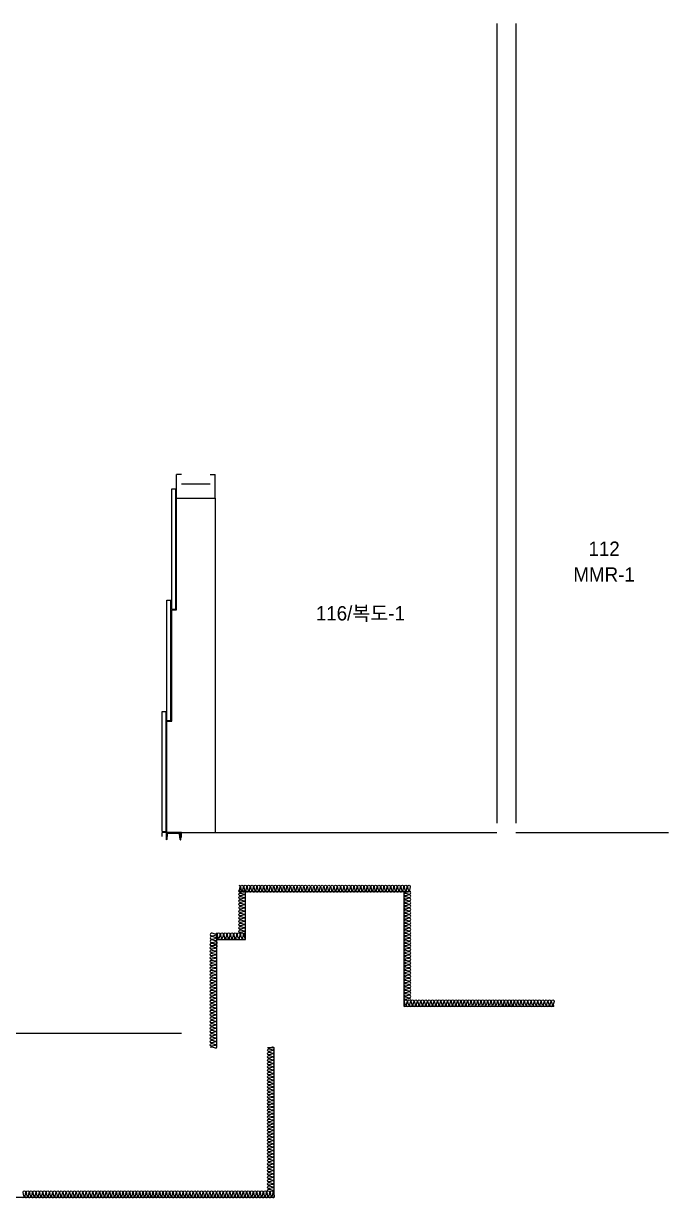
# Model space of a CAD drawing. Header units: millimetres. Extents: x -1320 to 172218, y -4077 to 50350.
# Drawn here: x 165443 to 172200, y -3820 to 8470 of the extents above; entities that cross this region are included whole.
import ezdxf
from ezdxf.enums import TextEntityAlignment as Align

# ---------------------------------------------------------------- set-up
doc = ezdxf.new("R2010")
doc.units = ezdxf.units.MM
doc.header["$LTSCALE"] = 60
for name, color, linetype in [('8', 8, 'Continuous'), ('A-ELE-3', 3, 'Continuous'), ('A-ELE-8', 8, 'Continuous'), ('A-FIN', 6, 'Continuous'), ('A-INS', 251, 'Continuous'), ('A-WALL-D', 7, 'Continuous'), ('A-WID', 4, 'Continuous'), ('A-무근', 4, 'Continuous'), ('INSUL', 8, 'Continuous'), ('ISL', 251, 'Continuous')]:
    doc.layers.add(name, color=color, linetype=linetype)
doc.layers.add('NOPLOT', color=191, linetype='Continuous', plot=False)
doc.layers.add('NOPLOT-TEXT', color=11, linetype='Continuous', plot=False)
doc.styles.add('Gtx', font='')
doc.styles.get('Gtx').set_extended_font_data('Dotum')

# ---------------------------------------------------------------- blocks, each defined once
blk = doc.blocks.new('A$C7C3853E1')
at = {"layer": '8'}
for p, q in [((-350, 3560), (-350, 60)), ((54, 2393), (54, 3560)), ((104, 2393), (54, 2393)), ((104, 1227), (104, 2393)), ((154, 1227), (104, 1227)), ((154, 60), (154, 1227))]:
    blk.add_line(p, q, dxfattribs=at)
at = {"layer": 'A-ELE-3'}
for p, q in [((62, 2398), (62, 3660)), ((104, 3660), (62, 3660)), ((104, 2398), (104, 3660)), ((112, 1232), (112, 2493)), ((154, 2493), (112, 2493)), ((154, 1232), (154, 2493)), ((104, 2398), (62, 2398)), ((154, 1232), (112, 1232)), ((162, 70), (162, 1327)), ((204, 1327), (162, 1327)), ((204, 70), (204, 1327)), ((204, 70), (162, 70))]:
    blk.add_line(p, q, dxfattribs=at)
at = {"layer": 'A-WID'}
for p, q in [((-350, 3560), (-350, 3810)), ((-300, 3810), (-350, 3810)), ((0, 3810), (54, 3810)), ((54, 3560), (54, 3810)), ((54, 3560), (-350, 3560)), ((0, 60), (204, 60)), ((160, 60), (10, 60)), ((10, -15), (10, 60)), ((17, -10), (22, 43)), ((137, 54), (33, 54)), ((153, -10), (148, 43)), ((160, -15), (160, 60)), ((204, 20), (204, 60)), ((12, -15), (10, -15)), ((160, -15), (158, -15))]:
    blk.add_line(p, q, dxfattribs=at)
for centre, radius, start, end in [((33, 43), 11, 90, 175), ((137, 43), 11, 5, 90), ((12, -10), 5, 270, 355), ((158, -10), 5, 185, 270)]:
    blk.add_arc(centre, radius, start, end, dxfattribs=at)
at = {"layer": 'NOPLOT'}
blk.add_line((0, 3710), (-300, 3710), dxfattribs=at)

msp = doc.modelspace()

# ---------------------------------------------------------------- linework, layer by layer
at = {"layer": 'A-FIN'}
for p, q in [((167100, 0, 0), (170400, 0, 0)), ((167100, -50), (167100, 0, 0)), ((170600, 0, 0), (172200, 0, 0))]:
    msp.add_line(p, q, dxfattribs=at)
at = {"layer": 'A-INS'}
for p, q in [((171000, -1820, 0), (169430, -1820, 0)), ((168070, -3820), (159380, -3820))]:
    msp.add_line(p, q, dxfattribs=at)
at = {"layer": 'A-WALL-D'}
for p, q in [((170400, 8470, 0), (170400, 100, 0)), ((170600, 8470, 0), (170600, 100, 0))]:
    msp.add_line(p, q, dxfattribs=at)
at = {"layer": 'A-무근'}
msp.add_line((161100, -2100), (167100, -2100), dxfattribs=at)
at = {"layer": 'INSUL'}
for p, q in [((169500, -620), (167700, -620)), ((167770, -1120), (167770, -620)), ((169430, -1820, 0), (169430, -620, 0)), ((167470, -2250), (167470, -1050)), ((167470, -1120), (167770, -1120)), ((168000, -2250), (168070, -2250)), ((168070, -3820), (168070, -2250))]:
    msp.add_line(p, q, dxfattribs=at)
at = {"layer": 'ISL', "elevation": 0}
for points in [[(167700, -550, -0.463971), (167710, -569), (167702, -601, 0.524856), (167715, -620, 0.524856), (167728, -601), (167719, -569, -1.449198), (167745, -569), (167737, -601, 0.524856), (167750, -620, 0.524856), (167763, -601), (167754, -569, -1.449198), (167780, -569), (167772, -601, 0.524856), (167785, -620, 0.524856), (167798, -601), (167789, -569, -1.449198), (167815, -569), (167807, -601, 0.524856), (167820, -620, 0.524856), (167833, -601), (167824, -569, -1.449198), (167850, -569), (167842, -601, 0.524856), (167855, -620, 0.524856), (167868, -601), (167859, -569, -1.449198), (167885, -569), (167877, -601, 0.524856), (167890, -620, 0.524856), (167903, -601), (167894, -569, -1.449198), (167920, -569), (167912, -601, 0.524856), (167925, -620, 0.524856), (167938, -601), (167929, -569, -1.449198), (167955, -569), (167947, -601, 0.524856), (167960, -620, 0.524856), (167973, -601), (167964, -569, -1.449198), (167990, -569), (167982, -601, 0.524856), (167995, -620, 0.524856), (168008, -601), (167999, -569, -1.449198), (168025, -569), (168017, -601, 0.524856), (168030, -620, 0.524856), (168043, -601), (168034, -569, -1.449198), (168060, -569), (168052, -601, 0.524856), (168065, -620, 0.524856), (168078, -601), (168069, -569, -1.449198), (168095, -569), (168087, -601, 0.524856), (168100, -620, 0.524856), (168113, -601), (168104, -569, -1.449198), (168130, -569), (168122, -601, 0.524856), (168135, -620, 0.524856), (168148, -601), (168139, -569, -1.449198), (168165, -569), (168157, -601, 0.524856), (168170, -620, 0.524856), (168183, -601), (168174, -569, -1.449198), (168200, -569), (168192, -601, 0.524856), (168205, -620, 0.524856), (168218, -601), (168209, -569, -1.449198), (168235, -569), (168227, -601, 0.524856), (168240, -620, 0.524856), (168253, -601), (168244, -569, -1.449198), (168270, -569), (168262, -601, 0.524856), (168275, -620, 0.524856), (168288, -601), (168279, -569, -1.449198), (168305, -569), (168297, -601, 0.524856), (168310, -620, 0.524856), (168323, -601), (168314, -569, -1.449198), (168340, -569), (168332, -601, 0.524856), (168345, -620, 0.524856), (168358, -601), (168349, -569, -1.449198), (168375, -569), (168367, -601, 0.524856), (168380, -620, 0.524856), (168393, -601), (168384, -569, -1.449198), (168410, -569), (168402, -601, 0.524856), (168415, -620, 0.524856), (168428, -601), (168419, -569, -1.449198), (168445, -569), (168437, -601, 0.524856), (168450, -620, 0.524856), (168463, -601), (168454, -569, -1.449198), (168480, -569), (168472, -601, 0.524856), (168485, -620, 0.524856), (168498, -601), (168489, -569, -1.449198), (168515, -569), (168507, -601, 0.524856), (168520, -620, 0.524856), (168533, -601), (168524, -569, -1.449198), (168550, -569), (168542, -601, 0.524856), (168555, -620, 0.524856), (168568, -601), (168559, -569, -1.449198), (168585, -569), (168577, -601, 0.524856), (168590, -620, 0.524856), (168603, -601), (168594, -569, -1.449198), (168620, -569), (168612, -601, 0.524856), (168625, -620, 0.524856), (168638, -601), (168629, -569, -1.449198), (168655, -569), (168647, -601, 0.524856), (168660, -620, 0.524856), (168673, -601), (168664, -569, -1.449198), (168690, -569), (168682, -601, 0.524856), (168695, -620, 0.524856), (168708, -601), (168699, -569, -1.449198), (168725, -569), (168717, -601, 0.524856), (168730, -620, 0.524856), (168743, -601), (168734, -569, -1.449198), (168760, -569), (168752, -601, 0.524856), (168765, -620, 0.524856), (168778, -601), (168769, -569, -1.449198), (168795, -569), (168787, -601, 0.524856), (168800, -620, 0.524856), (168813, -601), (168804, -569, -1.449198), (168830, -569), (168822, -601, 0.524856), (168835, -620, 0.524856), (168848, -601), (168839, -569, -1.449198), (168865, -569), (168857, -601, 0.524856), (168870, -620, 0.524856), (168883, -601), (168874, -569, -1.449198), (168900, -569), (168892, -601, 0.524856), (168905, -620, 0.524856), (168918, -601), (168909, -569, -1.449198), (168935, -569), (168927, -601, 0.524856), (168940, -620, 0.524856), (168953, -601), (168944, -569, -1.449198), (168970, -569), (168962, -601, 0.524856), (168975, -620, 0.524856), (168988, -601), (168979, -569, -1.449198), (169005, -569), (168997, -601, 0.524856), (169010, -620, 0.524856), (169023, -601), (169014, -569, -1.449198), (169040, -569), (169032, -601, 0.524856), (169045, -620, 0.524856), (169058, -601), (169049, -569, -1.449198), (169075, -569), (169067, -601, 0.524856), (169080, -620, 0.524856), (169093, -601), (169084, -569, -1.449198), (169110, -569), (169102, -601, 0.524856), (169115, -620, 0.524856), (169128, -601), (169119, -569, -1.449198), (169145, -569), (169137, -601, 0.524856), (169150, -620, 0.524856), (169163, -601), (169154, -569, -1.449198), (169180, -569), (169172, -601, 0.524856), (169185, -620, 0.524856), (169198, -601), (169189, -569, -1.449198), (169215, -569), (169207, -601, 0.524856), (169220, -620, 0.524856), (169233, -601), (169224, -569, -1.449198), (169250, -569), (169242, -601, 0.524856), (169255, -620, 0.524856), (169268, -601), (169259, -569, -1.449198), (169285, -569), (169277, -601, 0.524856), (169290, -620, 0.524856), (169303, -601), (169294, -569, -1.449198), (169320, -569), (169312, -601, 0.524856), (169325, -620, 0.524856), (169338, -601), (169329, -569, -1.449198), (169355, -569), (169347, -601, 0.524856), (169360, -620, 0.524856), (169373, -601), (169364, -569, -1.449198), (169390, -569), (169382, -601, 0.524856), (169395, -620, 0.524856), (169408, -601), (169399, -569, -1.449198), (169425, -569), (169417, -601, 0.524856), (169430, -620, 0.524856), (169443, -601), (169434, -569, -1.449198), (169460, -569), (169452, -601, 0.524856), (169465, -620, 0.524856), (169478, -601), (169469, -569, -1.449198), (169495, -569), (169487, -601, 0.524856), (169500, -620, 0.003988), (169500, -620)], [(167770, -1050, 0.524856), (167751, -1037), (167719, -1046, -1.449198), (167719, -1019), (167751, -1028, 0.524856), (167770, -1015, 0.524856), (167751, -1002), (167719, -1011, -1.449198), (167719, -984), (167751, -993, 0.524856), (167770, -980, 0.524856), (167751, -967), (167719, -976, -1.449198), (167719, -949), (167751, -958, 0.524856), (167770, -945, 0.524856), (167751, -932), (167719, -941, -1.449198), (167719, -914), (167751, -923, 0.524856), (167770, -910, 0.524856), (167751, -897), (167719, -906, -1.449198), (167719, -879), (167751, -888, 0.524856), (167770, -875, 0.524856), (167751, -862), (167719, -871, -1.449198), (167719, -844), (167751, -853, 0.524856), (167770, -840, 0.524856), (167751, -827), (167719, -836, -1.449198), (167719, -809), (167751, -818, 0.524856), (167770, -805, 0.524856), (167751, -792), (167719, -801, -1.449198), (167719, -774), (167751, -783, 0.524856), (167770, -770, 0.524856), (167751, -757), (167719, -766, -1.449198), (167719, -739), (167751, -748, 0.524856), (167770, -735, 0.524856), (167751, -722), (167719, -731, -1.449198), (167719, -704), (167751, -713, 0.524856), (167770, -700, 0.524856), (167751, -687), (167719, -696, -1.449198), (167719, -669), (167751, -678, 0.524856), (167770, -665, 0.524856), (167751, -652), (167719, -661, -1.449198), (167719, -634), (167751, -643, 0.524856), (167770, -630, 0.524856), (167751, -617), (167719, -626, -1.449198), (167719, -599), (167751, -608, 0.524856), (167770, -595)], [(169500, -1750, 0.524856), (169481, -1737), (169449, -1746, -1.449198), (169449, -1719), (169481, -1728, 0.524856), (169500, -1715, 0.524856), (169481, -1702), (169449, -1711, -1.449198), (169449, -1684), (169481, -1693, 0.524856), (169500, -1680, 0.524856), (169481, -1667), (169449, -1676, -1.449198), (169449, -1649), (169481, -1658, 0.524856), (169500, -1645, 0.524856), (169481, -1632), (169449, -1641, -1.449198), (169449, -1614), (169481, -1623, 0.524856), (169500, -1610, 0.524856), (169481, -1597), (169449, -1606, -1.449198), (169449, -1579), (169481, -1588, 0.524856), (169500, -1575, 0.524856), (169481, -1562), (169449, -1571, -1.449198), (169449, -1544), (169481, -1553, 0.524856), (169500, -1540, 0.524856), (169481, -1527), (169449, -1536, -1.449198), (169449, -1509), (169481, -1518, 0.524856), (169500, -1505, 0.524856), (169481, -1492), (169449, -1501, -1.449198), (169449, -1474), (169481, -1483, 0.524856), (169500, -1470, 0.524856), (169481, -1457), (169449, -1466, -1.449198), (169449, -1439), (169481, -1448, 0.524856), (169500, -1435, 0.524856), (169481, -1422), (169449, -1431, -1.449198), (169449, -1404), (169481, -1413, 0.524856), (169500, -1400, 0.524856), (169481, -1387), (169449, -1396, -1.449198), (169449, -1369), (169481, -1378, 0.524856), (169500, -1365, 0.524856), (169481, -1352), (169449, -1361, -1.449198), (169449, -1334), (169481, -1343, 0.524856), (169500, -1330, 0.524856), (169481, -1317), (169449, -1326, -1.449198), (169449, -1299), (169481, -1308, 0.524856), (169500, -1295, 0.524856), (169481, -1282), (169449, -1291, -1.449198), (169449, -1264), (169481, -1273, 0.524856), (169500, -1260, 0.524856), (169481, -1247), (169449, -1256, -1.449198), (169449, -1229), (169481, -1238, 0.524856), (169500, -1225, 0.524856), (169481, -1212), (169449, -1221, -1.449198), (169449, -1194), (169481, -1203, 0.524856), (169500, -1190, 0.524856), (169481, -1177), (169449, -1186, -1.449198), (169449, -1159), (169481, -1168, 0.524856), (169500, -1155, 0.524856), (169481, -1142), (169449, -1151, -1.449198), (169449, -1124), (169481, -1133, 0.524856), (169500, -1120, 0.524856), (169481, -1107), (169449, -1116, -1.449198), (169449, -1089), (169481, -1098, 0.524856), (169500, -1085, 0.524856), (169481, -1072), (169449, -1081, -1.449198), (169449, -1054), (169481, -1063, 0.524856), (169500, -1050, 0.524856), (169481, -1037), (169449, -1046, -1.449198), (169449, -1019), (169481, -1028, 0.524856), (169500, -1015, 0.524856), (169481, -1002), (169449, -1011, -1.449198), (169449, -984), (169481, -993, 0.524856), (169500, -980, 0.524856), (169481, -967), (169449, -976, -1.449198), (169449, -949), (169481, -958, 0.524856), (169500, -945, 0.524856), (169481, -932), (169449, -941, -1.449198), (169449, -914), (169481, -923, 0.524856), (169500, -910, 0.524856), (169481, -897), (169449, -906, -1.449198), (169449, -879), (169481, -888, 0.524856), (169500, -875, 0.524856), (169481, -862), (169449, -871, -1.449198), (169449, -844), (169481, -853, 0.524856), (169500, -840, 0.524856), (169481, -827), (169449, -836, -1.449198), (169449, -809), (169481, -818, 0.524856), (169500, -805, 0.524856), (169481, -792), (169449, -801, -1.449198), (169449, -774), (169481, -783, 0.524856), (169500, -770, 0.524856), (169481, -757), (169449, -766, -1.449198), (169449, -739), (169481, -748, 0.524856), (169500, -735, 0.524856), (169481, -722), (169449, -731, -1.449198), (169449, -704), (169481, -713, 0.524856), (169500, -700, 0.524856), (169481, -687), (169449, -696, -1.449198), (169449, -669), (169481, -678, 0.524856), (169500, -665, 0.524856), (169481, -652), (169449, -661, -1.449198), (169449, -634), (169481, -643, 0.524856), (169500, -630, 0.524856), (169481, -617), (169449, -626, -0.356387), (169432, -620, -0.356387)], [(167470, -1050, -0.524856), (167451, -1063), (167419, -1054, 1.449198), (167419, -1081), (167451, -1072, -0.524856), (167470, -1085, -0.524856), (167451, -1098), (167419, -1089, 1.449198), (167419, -1116), (167451, -1107, -0.524856), (167470, -1120, -0.524856), (167451, -1133), (167419, -1124, 1.449198), (167419, -1151), (167451, -1142, -0.524856), (167470, -1155, -0.524856), (167451, -1168), (167419, -1159, 1.449198), (167419, -1186), (167451, -1177, -0.524856), (167470, -1190, -0.091542), (167469, -1195)], [(167470, -1120, 0.524856), (167483, -1101), (167474, -1069, -1.449198), (167500, -1069), (167492, -1101, 0.524856), (167505, -1120, 0.524856), (167518, -1101), (167509, -1069, -1.449198), (167535, -1069), (167527, -1101, 0.524856), (167540, -1120, 0.524856), (167553, -1101), (167544, -1069, -1.449198), (167570, -1069), (167562, -1101, 0.524856), (167575, -1120, 0.524856), (167588, -1101), (167579, -1069, -1.449198), (167605, -1069), (167597, -1101, 0.524856), (167610, -1120, 0.524856), (167623, -1101), (167614, -1069, -1.449198), (167640, -1069), (167632, -1101, 0.524856), (167645, -1120, 0.524856), (167658, -1101), (167649, -1069, -1.449198), (167675, -1069), (167667, -1101, 0.524856), (167680, -1120, 0.524856), (167693, -1101), (167684, -1069, -1.449198), (167710, -1069), (167702, -1101, 0.524856), (167715, -1120, 0.524856), (167728, -1101), (167719, -1069, -1.449198), (167745, -1069), (167737, -1101, 0.524856), (167750, -1120, 0.524856), (167763, -1101), (167754, -1069, -0.589115), (167770, -1050, -0.589115)], [(167402, -2250, -0.356068), (167419, -2244), (167451, -2253, 0.524856), (167470, -2240, 0.524856), (167451, -2227), (167419, -2236, -1.449198), (167419, -2209), (167451, -2218, 0.524856), (167470, -2205, 0.524856), (167451, -2192), (167419, -2201, -1.449198), (167419, -2174), (167451, -2183, 0.524856), (167470, -2170, 0.524856), (167451, -2157), (167419, -2166, -1.449198), (167419, -2139), (167451, -2148, 0.524856), (167470, -2135, 0.524856), (167451, -2122), (167419, -2131, -1.449198), (167419, -2104), (167451, -2113, 0.524856), (167470, -2100, 0.524856), (167451, -2087), (167419, -2096, -1.449198), (167419, -2069), (167451, -2078, 0.524856), (167470, -2065, 0.524856), (167451, -2052), (167419, -2061, -1.449198), (167419, -2034), (167451, -2043, 0.524856), (167470, -2030, 0.524856), (167451, -2017), (167419, -2026, -1.449198), (167419, -1999), (167451, -2008, 0.524856), (167470, -1995, 0.524856), (167451, -1982), (167419, -1991, -1.449198), (167419, -1964), (167451, -1973, 0.524856), (167470, -1960, 0.524856), (167451, -1947), (167419, -1956, -1.449198), (167419, -1929), (167451, -1938, 0.524856), (167470, -1925, 0.524856), (167451, -1912), (167419, -1921, -1.449198), (167419, -1894), (167451, -1903, 0.524856), (167470, -1890, 0.524856), (167451, -1877), (167419, -1886, -1.449198), (167419, -1859), (167451, -1868, 0.524856), (167470, -1855, 0.524856), (167451, -1842), (167419, -1851, -1.449198), (167419, -1824), (167451, -1833, 0.524856), (167470, -1820, 0.524856), (167451, -1807), (167419, -1816, -1.449198), (167419, -1789), (167451, -1798, 0.524856), (167470, -1785, 0.524856), (167451, -1772), (167419, -1781, -1.449198), (167419, -1754), (167451, -1763, 0.524856), (167470, -1750, 0.524856), (167451, -1737), (167419, -1746, -1.449198), (167419, -1719), (167451, -1728, 0.524856), (167470, -1715, 0.524856), (167451, -1702), (167419, -1711, -1.449198), (167419, -1684), (167451, -1693, 0.524856), (167470, -1680, 0.524856), (167451, -1667), (167419, -1676, -1.449198), (167419, -1649), (167451, -1658, 0.524856), (167470, -1645, 0.524856), (167451, -1632), (167419, -1641, -1.449198), (167419, -1614), (167451, -1623, 0.524856), (167470, -1610, 0.524856), (167451, -1597), (167419, -1606, -1.449198), (167419, -1579), (167451, -1588, 0.524856), (167470, -1575, 0.524856), (167451, -1562), (167419, -1571, -1.449198), (167419, -1544), (167451, -1553, 0.524856), (167470, -1540, 0.524856), (167451, -1527), (167419, -1536, -1.449198), (167419, -1509), (167451, -1518, 0.524856), (167470, -1505, 0.524856), (167451, -1492), (167419, -1501, -1.449198), (167419, -1474), (167451, -1483, 0.524856), (167470, -1470, 0.524856), (167451, -1457), (167419, -1466, -1.449198), (167419, -1439), (167451, -1448, 0.524856), (167470, -1435, 0.524856), (167451, -1422), (167419, -1431, -1.449198), (167419, -1404), (167451, -1413, 0.524856), (167470, -1400, 0.524856), (167451, -1387), (167419, -1396, -1.449198), (167419, -1369), (167451, -1378, 0.524856), (167470, -1365, 0.524856), (167451, -1352), (167419, -1361, -1.449198), (167419, -1334), (167451, -1343, 0.524856), (167470, -1330, 0.524856), (167451, -1317), (167419, -1326, -1.449198), (167419, -1299), (167451, -1308, 0.524856), (167470, -1295, 0.524856), (167451, -1282), (167419, -1291, -1.449198), (167419, -1264), (167451, -1273, 0.524856), (167470, -1260, 0.524856), (167451, -1247), (167419, -1256, -1.449198), (167419, -1229), (167451, -1238, 0.524856), (167470, -1225, 0.524856), (167451, -1212), (167419, -1221, -1.449198), (167419, -1194), (167451, -1203, 0.524856), (167470, -1190, 0.524856), (167451, -1177), (167419, -1186, -1.449198), (167419, -1159), (167451, -1168, 0.524856), (167470, -1155, 0.091542), (167469, -1150)], [(169430, -1820, 0.524856), (169443, -1801), (169435, -1769, -1.449198), (169461, -1769), (169452, -1801, 0.524856), (169465, -1820, 0.524856), (169478, -1801), (169470, -1769, -1.449198), (169496, -1769), (169487, -1801, 0.524856), (169500, -1820, 0.524856), (169513, -1801), (169505, -1769, -1.449198), (169531, -1769), (169522, -1801, 0.524856), (169535, -1820, 0.524856), (169548, -1801), (169540, -1769, -1.449198), (169566, -1769), (169557, -1801, 0.524856), (169570, -1820, 0.524856), (169583, -1801), (169575, -1769, -1.449198), (169601, -1769), (169592, -1801, 0.524856), (169605, -1820, 0.524856), (169618, -1801), (169610, -1769, -1.449198), (169636, -1769), (169627, -1801, 0.524856), (169640, -1820, 0.524856), (169653, -1801), (169645, -1769, -1.449198), (169671, -1769), (169662, -1801, 0.524856), (169675, -1820, 0.524856), (169688, -1801), (169680, -1769, -1.449198), (169706, -1769), (169697, -1801, 0.524856), (169710, -1820, 0.524856), (169723, -1801), (169715, -1769, -1.449198), (169741, -1769), (169732, -1801, 0.524856), (169745, -1820, 0.524856), (169758, -1801), (169750, -1769, -1.449198), (169776, -1769), (169767, -1801, 0.524856), (169780, -1820, 0.524856), (169793, -1801), (169785, -1769, -1.449198), (169811, -1769), (169802, -1801, 0.524856), (169815, -1820, 0.524856), (169828, -1801), (169820, -1769, -1.449198), (169846, -1769), (169837, -1801, 0.524856), (169850, -1820, 0.524856), (169863, -1801), (169855, -1769, -1.449198), (169881, -1769), (169872, -1801, 0.524856), (169885, -1820, 0.524856), (169898, -1801), (169890, -1769, -1.449198), (169916, -1769), (169907, -1801, 0.524856), (169920, -1820, 0.524856), (169933, -1801), (169925, -1769, -1.449198), (169951, -1769), (169942, -1801, 0.524856), (169955, -1820, 0.524856), (169968, -1801), (169960, -1769, -1.449198), (169986, -1769), (169977, -1801, 0.524856), (169990, -1820, 0.524856), (170003, -1801), (169995, -1769, -1.449198), (170021, -1769), (170012, -1801, 0.524856), (170025, -1820, 0.524856), (170038, -1801), (170030, -1769, -1.449198), (170056, -1769), (170047, -1801, 0.524856), (170060, -1820, 0.524856), (170073, -1801), (170065, -1769, -1.449198), (170091, -1769), (170082, -1801, 0.524856), (170095, -1820, 0.524856), (170108, -1801), (170100, -1769, -1.449198), (170126, -1769), (170117, -1801, 0.524856), (170130, -1820, 0.524856), (170143, -1801), (170135, -1769, -1.449198), (170161, -1769), (170152, -1801, 0.524856), (170165, -1820, 0.524856), (170178, -1801), (170170, -1769, -1.449198), (170196, -1769), (170187, -1801, 0.524856), (170200, -1820, 0.524856), (170213, -1801), (170205, -1769, -1.449198), (170231, -1769), (170222, -1801, 0.524856), (170235, -1820, 0.524856), (170248, -1801), (170240, -1769, -1.449198), (170266, -1769), (170257, -1801, 0.524856), (170270, -1820, 0.524856), (170283, -1801), (170275, -1769, -1.449198), (170301, -1769), (170292, -1801, 0.524856), (170305, -1820, 0.524856), (170318, -1801), (170310, -1769, -1.449198), (170336, -1769), (170327, -1801, 0.524856), (170340, -1820, 0.524856), (170353, -1801), (170345, -1769, -1.449198), (170371, -1769), (170362, -1801, 0.524856), (170375, -1820, 0.524856), (170388, -1801), (170380, -1769, -1.449198), (170406, -1769), (170397, -1801, 0.524856), (170410, -1820, 0.524856), (170423, -1801), (170415, -1769, -1.449198), (170441, -1769), (170432, -1801, 0.524856), (170445, -1820, 0.524856), (170458, -1801), (170450, -1769, -1.449198), (170476, -1769), (170467, -1801, 0.524856), (170480, -1820, 0.524856), (170493, -1801), (170485, -1769, -1.449198), (170511, -1769), (170502, -1801, 0.524856), (170515, -1820, 0.524856), (170528, -1801), (170520, -1769, -1.449198), (170546, -1769), (170537, -1801, 0.524856), (170550, -1820, 0.524856), (170563, -1801), (170555, -1769, -1.449198), (170581, -1769), (170572, -1801, 0.524856), (170585, -1820, 0.524856), (170598, -1801), (170590, -1769, -1.449198), (170616, -1769), (170607, -1801, 0.524856), (170620, -1820, 0.524856), (170633, -1801), (170625, -1769, -1.449198), (170651, -1769), (170642, -1801, 0.524856), (170655, -1820, 0.524856), (170668, -1801), (170660, -1769, -1.449198), (170686, -1769), (170677, -1801, 0.524856), (170690, -1820, 0.524856), (170703, -1801), (170695, -1769, -1.449198), (170721, -1769), (170712, -1801, 0.524856), (170725, -1820, 0.524856), (170738, -1801), (170730, -1769, -1.449198), (170756, -1769), (170747, -1801, 0.524856), (170760, -1820, 0.524856), (170773, -1801), (170765, -1769, -1.449198), (170791, -1769), (170782, -1801, 0.524856), (170795, -1820, 0.524856), (170808, -1801), (170800, -1769, -1.449198), (170826, -1769), (170817, -1801, 0.524856), (170830, -1820, 0.524856), (170843, -1801), (170835, -1769, -1.449198), (170861, -1769), (170852, -1801, 0.524856), (170865, -1820, 0.524856), (170878, -1801), (170870, -1769, -1.449198), (170896, -1769), (170887, -1801, 0.524856), (170900, -1820, 0.524856), (170913, -1801), (170905, -1769, -1.449198), (170931, -1769), (170922, -1801, 0.524856), (170935, -1820, 0.524856), (170948, -1801), (170940, -1769, -1.449198), (170966, -1769), (170957, -1801, 0.524856), (170970, -1820, 0.524856), (170983, -1801), (170975, -1769, -1.449198), (171001, -1769), (170992, -1801, 0.408388), (171000, -1819, 0.408388)], [(168000, -3750, -0.5836), (168019, -3734), (168051, -3743, 0.524856), (168070, -3730, 0.524856), (168051, -3717), (168019, -3726, -1.449198), (168019, -3699), (168051, -3708, 0.524856), (168070, -3695, 0.524856), (168051, -3682), (168019, -3691, -1.449198), (168019, -3664), (168051, -3673, 0.524856), (168070, -3660, 0.524856), (168051, -3647), (168019, -3656, -1.449198), (168019, -3629), (168051, -3638, 0.524856), (168070, -3625, 0.524856), (168051, -3612), (168019, -3621, -1.449198), (168019, -3594), (168051, -3603, 0.524856), (168070, -3590, 0.524856), (168051, -3577), (168019, -3586, -1.449198), (168019, -3559), (168051, -3568, 0.524856), (168070, -3555, 0.524856), (168051, -3542), (168019, -3551, -1.449198), (168019, -3524), (168051, -3533, 0.524856), (168070, -3520, 0.524856), (168051, -3507), (168019, -3516, -1.449198), (168019, -3489), (168051, -3498, 0.524856), (168070, -3485, 0.524856), (168051, -3472), (168019, -3481, -1.449198), (168019, -3454), (168051, -3463, 0.524856), (168070, -3450, 0.524856), (168051, -3437), (168019, -3446, -1.449198), (168019, -3419), (168051, -3428, 0.524856), (168070, -3415, 0.524856), (168051, -3402), (168019, -3411, -1.449198), (168019, -3384), (168051, -3393, 0.524856), (168070, -3380, 0.524856), (168051, -3367), (168019, -3376, -1.449198), (168019, -3349), (168051, -3358, 0.524856), (168070, -3345, 0.524856), (168051, -3332), (168019, -3341, -1.449198), (168019, -3314), (168051, -3323, 0.524856), (168070, -3310, 0.524856), (168051, -3297), (168019, -3306, -1.449198), (168019, -3279), (168051, -3288, 0.524856), (168070, -3275, 0.524856), (168051, -3262), (168019, -3271, -1.449198), (168019, -3244), (168051, -3253, 0.524856), (168070, -3240, 0.524856), (168051, -3227), (168019, -3236, -1.449198), (168019, -3209), (168051, -3218, 0.524856), (168070, -3205, 0.524856), (168051, -3192), (168019, -3201, -1.449198), (168019, -3174), (168051, -3183, 0.524856), (168070, -3170, 0.524856), (168051, -3157), (168019, -3166, -1.449198), (168019, -3139), (168051, -3148, 0.524856), (168070, -3135, 0.524856), (168051, -3122), (168019, -3131, -1.449198), (168019, -3104), (168051, -3113, 0.524856), (168070, -3100, 0.524856), (168051, -3087), (168019, -3096, -1.449198), (168019, -3069), (168051, -3078, 0.524856), (168070, -3065, 0.524856), (168051, -3052), (168019, -3061, -1.449198), (168019, -3034), (168051, -3043, 0.524856), (168070, -3030, 0.524856), (168051, -3017), (168019, -3026, -1.449198), (168019, -2999), (168051, -3008, 0.524856), (168070, -2995, 0.524856), (168051, -2982), (168019, -2991, -1.449198), (168019, -2964), (168051, -2973, 0.524856), (168070, -2960, 0.524856), (168051, -2947), (168019, -2956, -1.449198), (168019, -2929), (168051, -2938, 0.524856), (168070, -2925, 0.524856), (168051, -2912), (168019, -2921, -1.449198), (168019, -2894), (168051, -2903, 0.524856), (168070, -2890, 0.524856), (168051, -2877), (168019, -2886, -1.449198), (168019, -2859), (168051, -2868, 0.524856), (168070, -2855, 0.524856), (168051, -2842), (168019, -2851, -1.449198), (168019, -2824), (168051, -2833, 0.524856), (168070, -2820, 0.524856), (168051, -2807), (168019, -2816, -1.449198), (168019, -2789), (168051, -2798, 0.524856), (168070, -2785, 0.524856), (168051, -2772), (168019, -2781, -1.449198), (168019, -2754), (168051, -2763, 0.524856), (168070, -2750, 0.524856), (168051, -2737), (168019, -2746, -1.449198), (168019, -2719), (168051, -2728, 0.524856), (168070, -2715, 0.524856), (168051, -2702), (168019, -2711, -1.449198), (168019, -2684), (168051, -2693, 0.524856), (168070, -2680, 0.524856), (168051, -2667), (168019, -2676, -1.449198), (168019, -2649), (168051, -2658, 0.524856), (168070, -2645, 0.524856), (168051, -2632), (168019, -2641, -1.449198), (168019, -2614), (168051, -2623, 0.524856), (168070, -2610, 0.524856), (168051, -2597), (168019, -2606, -1.449198), (168019, -2579), (168051, -2588, 0.524856), (168070, -2575, 0.524856), (168051, -2562), (168019, -2571, -1.449198), (168019, -2544), (168051, -2553, 0.524856), (168070, -2540, 0.524856), (168051, -2527), (168019, -2536, -1.449198), (168019, -2509), (168051, -2518, 0.524856), (168070, -2505, 0.524856), (168051, -2492), (168019, -2501, -1.449198), (168019, -2474), (168051, -2483, 0.524856), (168070, -2470, 0.524856), (168051, -2457), (168019, -2466, -1.449198), (168019, -2439), (168051, -2448, 0.524856), (168070, -2435, 0.524856), (168051, -2422), (168019, -2431, -1.449198), (168019, -2404), (168051, -2413, 0.524856), (168070, -2400, 0.524856), (168051, -2387), (168019, -2396, -1.449198), (168019, -2369), (168051, -2378, 0.524856), (168070, -2365, 0.524856), (168051, -2352), (168019, -2361, -1.449198), (168019, -2334), (168051, -2343, 0.524856), (168070, -2330, 0.524856), (168051, -2317), (168019, -2326, -1.449198), (168019, -2299), (168051, -2308, 0.524856), (168070, -2295, 0.524856), (168051, -2282), (168019, -2291, -1.449198), (168019, -2264), (168051, -2273, 0.524856), (168070, -2260, 0.524856), (168051, -2247), (168019, -2256, -0.356068), (168002, -2250, -0.356068)], [(165435, -3820, 0.524856), (165448, -3801), (165440, -3769, -1.449198), (165466, -3769), (165457, -3801, 0.524856), (165470, -3820, 0.524856), (165483, -3801), (165475, -3769, -1.449198), (165501, -3769), (165492, -3801, 0.524856), (165505, -3820, 0.524856), (165518, -3801), (165510, -3769, -1.449198), (165536, -3769), (165527, -3801, 0.524856), (165540, -3820, 0.524856), (165553, -3801), (165545, -3769, -1.449198), (165571, -3769), (165562, -3801, 0.524856), (165575, -3820, 0.524856), (165588, -3801), (165580, -3769, -1.449198), (165606, -3769), (165597, -3801, 0.524856), (165610, -3820, 0.524856), (165623, -3801), (165615, -3769, -1.449198), (165641, -3769), (165632, -3801, 0.524856), (165645, -3820, 0.524856), (165658, -3801), (165650, -3769, -1.449198), (165676, -3769), (165667, -3801, 0.524856), (165680, -3820, 0.524856), (165693, -3801), (165685, -3769, -1.449198), (165711, -3769), (165702, -3801, 0.524856), (165715, -3820, 0.524856), (165728, -3801), (165720, -3769, -1.449198), (165746, -3769), (165737, -3801, 0.524856), (165750, -3820, 0.524856), (165763, -3801), (165755, -3769, -1.449198), (165781, -3769), (165772, -3801, 0.524856), (165785, -3820, 0.524856), (165798, -3801), (165790, -3769, -1.449198), (165816, -3769), (165807, -3801, 0.524856), (165820, -3820, 0.524856), (165833, -3801), (165825, -3769, -1.449198), (165851, -3769), (165842, -3801, 0.524856), (165855, -3820, 0.524856), (165868, -3801), (165860, -3769, -1.449198), (165886, -3769), (165877, -3801, 0.524856), (165890, -3820, 0.524856), (165903, -3801), (165895, -3769, -1.449198), (165921, -3769), (165912, -3801, 0.524856), (165925, -3820, 0.524856), (165938, -3801), (165930, -3769, -1.449198), (165956, -3769), (165947, -3801, 0.524856), (165960, -3820, 0.524856), (165973, -3801), (165965, -3769, -1.449198), (165991, -3769), (165982, -3801, 0.524856), (165995, -3820, 0.524856), (166008, -3801), (166000, -3769, -1.449198), (166026, -3769), (166017, -3801, 0.524856), (166030, -3820, 0.524856), (166043, -3801), (166035, -3769, -1.449198), (166061, -3769), (166052, -3801, 0.524856), (166065, -3820, 0.524856), (166078, -3801), (166070, -3769, -1.449198), (166096, -3769), (166087, -3801, 0.524856), (166100, -3820, 0.524856), (166113, -3801), (166105, -3769, -1.449198), (166131, -3769), (166122, -3801, 0.524856), (166135, -3820, 0.524856), (166148, -3801), (166140, -3769, -1.449198), (166166, -3769), (166157, -3801, 0.524856), (166170, -3820, 0.524856), (166183, -3801), (166175, -3769, -1.449198), (166201, -3769), (166192, -3801, 0.524856), (166205, -3820, 0.524856), (166218, -3801), (166210, -3769, -1.449198), (166236, -3769), (166227, -3801, 0.524856), (166240, -3820, 0.524856), (166253, -3801), (166245, -3769, -1.449198), (166271, -3769), (166262, -3801, 0.524856), (166275, -3820, 0.524856), (166288, -3801), (166280, -3769, -1.449198), (166306, -3769), (166297, -3801, 0.524856), (166310, -3820, 0.524856), (166323, -3801), (166315, -3769, -1.449198), (166341, -3769), (166332, -3801, 0.524856), (166345, -3820, 0.524856), (166358, -3801), (166350, -3769, -1.449198), (166376, -3769), (166367, -3801, 0.524856), (166380, -3820, 0.524856), (166393, -3801), (166385, -3769, -1.449198), (166411, -3769), (166402, -3801, 0.524856), (166415, -3820, 0.524856), (166428, -3801), (166420, -3769, -1.449198), (166446, -3769), (166437, -3801, 0.524856), (166450, -3820, 0.524856), (166463, -3801), (166455, -3769, -1.449198), (166481, -3769), (166472, -3801, 0.524856), (166485, -3820, 0.524856), (166498, -3801), (166490, -3769, -1.449198), (166516, -3769), (166507, -3801, 0.524856), (166520, -3820, 0.524856), (166533, -3801), (166525, -3769, -1.449198), (166551, -3769), (166542, -3801, 0.524856), (166555, -3820, 0.524856), (166568, -3801), (166560, -3769, -1.449198), (166586, -3769), (166577, -3801, 0.524856), (166590, -3820, 0.524856), (166603, -3801), (166595, -3769, -1.449198), (166621, -3769), (166612, -3801, 0.524856), (166625, -3820, 0.524856), (166638, -3801), (166630, -3769, -1.449198), (166656, -3769), (166647, -3801, 0.524856), (166660, -3820, 0.524856), (166673, -3801), (166665, -3769, -1.449198), (166691, -3769), (166682, -3801, 0.524856), (166695, -3820, 0.524856), (166708, -3801), (166700, -3769, -1.449198), (166726, -3769), (166717, -3801, 0.524856), (166730, -3820, 0.524856), (166743, -3801), (166735, -3769, -1.449198), (166761, -3769), (166752, -3801, 0.524856), (166765, -3820, 0.524856), (166778, -3801), (166770, -3769, -1.449198), (166796, -3769), (166787, -3801, 0.524856), (166800, -3820, 0.524856), (166813, -3801), (166805, -3769, -1.449198), (166831, -3769), (166822, -3801, 0.524856), (166835, -3820, 0.524856), (166848, -3801), (166840, -3769, -1.449198), (166866, -3769), (166857, -3801, 0.524856), (166870, -3820, 0.524856), (166883, -3801), (166875, -3769, -1.449198), (166901, -3769), (166892, -3801, 0.524856), (166905, -3820, 0.524856), (166918, -3801), (166910, -3769, -1.449198), (166936, -3769), (166927, -3801, 0.524856), (166940, -3820, 0.524856), (166953, -3801), (166945, -3769, -1.449198), (166971, -3769), (166962, -3801, 0.524856), (166975, -3820, 0.524856), (166988, -3801), (166980, -3769, -1.449198), (167006, -3769), (166997, -3801, 0.524856), (167010, -3820, 0.524856), (167023, -3801), (167015, -3769, -1.449198), (167041, -3769), (167032, -3801, 0.524856), (167045, -3820, 0.524856), (167058, -3801), (167050, -3769, -1.449198), (167076, -3769), (167067, -3801, 0.524856), (167080, -3820, 0.524856), (167093, -3801), (167085, -3769, -1.449198), (167111, -3769), (167102, -3801, 0.524856), (167115, -3820, 0.524856), (167128, -3801), (167120, -3769, -1.449198), (167146, -3769), (167137, -3801, 0.524856), (167150, -3820, 0.524856), (167163, -3801), (167155, -3769, -1.449198), (167181, -3769), (167172, -3801, 0.524856), (167185, -3820, 0.524856), (167198, -3801), (167190, -3769, -1.449198), (167216, -3769), (167207, -3801, 0.524856), (167220, -3820, 0.524856), (167233, -3801), (167225, -3769, -1.449198), (167251, -3769), (167242, -3801, 0.524856), (167255, -3820, 0.524856), (167268, -3801), (167260, -3769, -1.449198), (167286, -3769), (167277, -3801, 0.524856), (167290, -3820, 0.524856), (167303, -3801), (167295, -3769, -1.449198), (167321, -3769), (167312, -3801, 0.524856), (167325, -3820, 0.524856), (167338, -3801), (167330, -3769, -1.449198), (167356, -3769), (167347, -3801, 0.524856), (167360, -3820, 0.524856), (167373, -3801), (167365, -3769, -1.449198), (167391, -3769), (167382, -3801, 0.524856), (167395, -3820, 0.524856), (167408, -3801), (167400, -3769, -1.449198), (167426, -3769), (167417, -3801, 0.524856), (167430, -3820, 0.524856), (167443, -3801), (167435, -3769, -1.449198), (167461, -3769), (167452, -3801, 0.524856), (167465, -3820, 0.524856), (167478, -3801), (167470, -3769, -1.449198), (167496, -3769), (167487, -3801, 0.524856), (167500, -3820, 0.524856), (167513, -3801), (167505, -3769, -1.449198), (167531, -3769), (167522, -3801, 0.524856), (167535, -3820, 0.524856), (167548, -3801), (167540, -3769, -1.449198), (167566, -3769), (167557, -3801, 0.524856), (167570, -3820, 0.524856), (167583, -3801), (167575, -3769, -1.449198), (167601, -3769), (167592, -3801, 0.524856), (167605, -3820, 0.524856), (167618, -3801), (167610, -3769, -1.449198), (167636, -3769), (167627, -3801, 0.524856), (167640, -3820, 0.524856), (167653, -3801), (167645, -3769, -1.449198), (167671, -3769), (167662, -3801, 0.524856), (167675, -3820, 0.524856), (167688, -3801), (167680, -3769, -1.449198), (167706, -3769), (167697, -3801, 0.524856), (167710, -3820, 0.524856), (167723, -3801), (167715, -3769, -1.449198), (167741, -3769), (167732, -3801, 0.524856), (167745, -3820, 0.524856), (167758, -3801), (167750, -3769, -1.449198), (167776, -3769), (167767, -3801, 0.524856), (167780, -3820, 0.524856), (167793, -3801), (167785, -3769, -1.449198), (167811, -3769), (167802, -3801, 0.524856), (167815, -3820, 0.524856), (167828, -3801), (167820, -3769, -1.449198), (167846, -3769), (167837, -3801, 0.524856), (167850, -3820, 0.524856), (167863, -3801), (167855, -3769, -1.449198), (167881, -3769), (167872, -3801, 0.524856), (167885, -3820, 0.524856), (167898, -3801), (167890, -3769, -1.449198), (167916, -3769), (167907, -3801, 0.524856), (167920, -3820, 0.524856), (167933, -3801), (167925, -3769, -1.449198), (167951, -3769), (167942, -3801, 0.524856), (167955, -3820, 0.524856), (167968, -3801), (167960, -3769, -1.449198), (167986, -3769), (167977, -3801, 0.524856), (167990, -3820, 0.524856), (168003, -3801), (167995, -3769, -1.449198), (168021, -3769), (168012, -3801, 0.524856), (168025, -3820, 0.524856), (168038, -3801), (168030, -3769, -1.449198), (168056, -3769), (168047, -3801, 0.524856), (168060, -3820, 0.524856), (168073, -3801), (168065, -3769, -0.356068), (168070, -3752, -0.356068)]]:
    msp.add_lwpolyline(points, format="xyb", dxfattribs=at)

# ---------------------------------------------------------------- block references
at = {"layer": 'A-ELE-8', "xscale": -1}
msp.add_blockref('A$C7C3853E1', (167100, -60), dxfattribs=at)

# ---------------------------------------------------------------- texts
at = {"layer": 'NOPLOT-TEXT', "style": 'Gtx'}
for s, p in [('112', (171525, 2973)), ('MMR-1', (171525, 2702)), ('116/복도-1', (168972, 2295, 0))]:
    msp.add_text(s, height=150, dxfattribs=at).set_placement(p, align=Align.MIDDLE)

doc.saveas('drawing.dxf')
